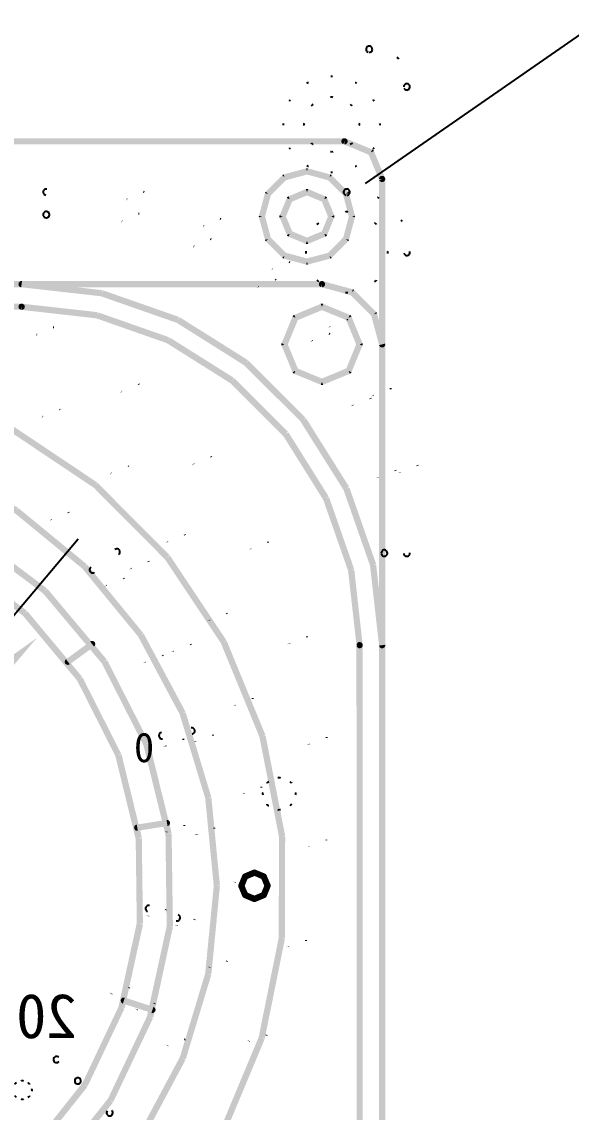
# Model space of a CAD drawing. Header units: millimetres. Extents: x -185079 to -2648, y 85916 to 249201.
# Drawn here: x -52723.9 to -52650.9, y 133916 to 134060.9 of the extents above; entities that cross this region are included whole.
import ezdxf

# ---------------------------------------------------------------- set-up
doc = ezdxf.new("R2010")
doc.units = ezdxf.units.MM
doc.linetypes.add('DASHDOT', pattern=[25.4, 12.7, -6.35, 0, -6.35])
doc.layers.get('0').update_dxf_attribs({"color": 255, "linetype": 'DASHDOT'})
doc.layers.add('1', color=4, linetype='Continuous')
doc.layers.add('2', color=3, linetype='Continuous')
doc.styles.add('PDF SimSun', font='simsun.ttc')

msp = doc.modelspace()

# ---------------------------------------------------------------- hatches: boundary and pattern name
at = {"extrusion": (-0.004685, -0.017452, 0.999837)}
for points in [[(-85633.64, 115821.96), (-85633.53, 115821.56), (-85633.43, 115821.16), (-85781.84, 115781.31), (-85781.95, 115781.71), (-85782.05, 115782.11)], [(-85633.53, 115821.56), (-85633.48, 115821.97), (-85633.6, 115821.97), (-85633.72, 115821.94), (-85633.81, 115821.87), (-85633.88, 115821.78), (-85633.93, 115821.67), (-85633.96, 115821.56), (-85633.93, 115821.44), (-85633.88, 115821.33), (-85633.8, 115821.24), (-85633.7, 115821.17), (-85633.59, 115821.15)], [(-85633.59, 115821.15), (-85633.53, 115821.56), (-85633.48, 115821.97), (-85629.7, 115821.48), (-85629.75, 115821.06), (-85629.8, 115820.65)], [(-85633.53, 115821.56), (-85633.43, 115821.16), (-85633.31, 115821.21), (-85633.23, 115821.29), (-85633.15, 115821.37), (-85633.12, 115821.49), (-85633.12, 115821.62), (-85633.15, 115821.72), (-85633.21, 115821.83), (-85633.3, 115821.91), (-85633.41, 115821.95), (-85633.52, 115821.98), (-85633.64, 115821.96)], [(-85630.08, 115820.81), (-85629.75, 115821.06), (-85629.42, 115821.32), (-85627.08, 115818.28), (-85627.41, 115818.02), (-85627.74, 115817.77)], [(-85629.75, 115821.06), (-85629.7, 115821.48), (-85629.64, 115821.47), (-85629.58, 115821.45), (-85629.53, 115821.41), (-85629.48, 115821.38), (-85629.42, 115821.32)], [(-85641.18, 115811.96), (-85641.54, 115812.17), (-85641.9, 115812.37), (-85640.35, 115815.06), (-85639.99, 115814.85), (-85639.64, 115814.64)], [(-85639.99, 115814.85), (-85640.35, 115815.06), (-85640.32, 115815.11), (-85640.28, 115815.16), (-85640.2, 115815.21)], [(-85639.79, 115814.49), (-85639.99, 115814.85), (-85640.2, 115815.21), (-85637.52, 115816.77), (-85637.31, 115816.41), (-85637.11, 115816.05)], [(-85637.31, 115816.41), (-85637.52, 115816.77), (-85637.47, 115816.79), (-85637.4, 115816.81), (-85637.31, 115816.82)], [(-85637.31, 115816), (-85637.31, 115816.41), (-85637.31, 115816.82), (-85634.21, 115816.82), (-85634.21, 115816.4), (-85634.21, 115815.99)], [(-85634.41, 115816.05), (-85634.21, 115816.4), (-85634, 115816.76), (-85631.32, 115815.21), (-85631.53, 115814.86), (-85631.73, 115814.5)], [(-85634.21, 115816.4), (-85634.21, 115816.82), (-85634.15, 115816.82), (-85634.1, 115816.81), (-85634, 115816.76)], [(-85627.41, 115818.02), (-85627.01, 115818.13), (-85627.06, 115818.24), (-85627.14, 115818.33), (-85627.22, 115818.4), (-85627.34, 115818.44), (-85627.46, 115818.43), (-85627.57, 115818.41), (-85627.68, 115818.35), (-85627.76, 115818.26), (-85627.8, 115818.15), (-85627.82, 115818.04), (-85627.81, 115817.92)], [(-85627.41, 115818.02), (-85627.74, 115817.77), (-85627.65, 115817.68), (-85627.55, 115817.63), (-85627.43, 115817.6), (-85627.32, 115817.62), (-85627.2, 115817.65), (-85627.11, 115817.73), (-85627.04, 115817.83), (-85627, 115817.94), (-85626.99, 115818.05), (-85627.02, 115818.17), (-85627.08, 115818.28)], [(-85627.81, 115817.92), (-85627.41, 115818.02), (-85627.01, 115818.13), (-85569.98, 115605.72), (-85570.37, 115605.61), (-85570.77, 115605.5)], [(-85641.13, 115809.06), (-85641.54, 115809.06), (-85641.95, 115809.06), (-85641.95, 115812.17), (-85641.54, 115812.17), (-85641.13, 115812.17)], [(-85641.54, 115812.17), (-85641.95, 115812.17), (-85641.95, 115812.22), (-85641.94, 115812.28), (-85641.9, 115812.37)], [(-85638.48, 115809.72), (-85638.89, 115809.77), (-85639.3, 115809.83), (-85638.98, 115812.29), (-85638.57, 115812.24), (-85638.15, 115812.18)], [(-85638.57, 115812.24), (-85638.98, 115812.29), (-85638.97, 115812.35), (-85638.94, 115812.41), (-85638.91, 115812.46), (-85638.89, 115812.51), (-85638.82, 115812.57)], [(-85638.31, 115811.91), (-85638.57, 115812.24), (-85638.82, 115812.57), (-85636.85, 115814.09), (-85636.6, 115813.76), (-85636.34, 115813.43)], [(-85636.6, 115813.76), (-85636.85, 115814.09), (-85636.81, 115814.13), (-85636.74, 115814.14), (-85636.69, 115814.16), (-85636.63, 115814.17), (-85636.54, 115814.17)], [(-85636.65, 115813.34), (-85636.6, 115813.76), (-85636.54, 115814.17), (-85634.08, 115813.84), (-85634.14, 115813.43), (-85634.19, 115813.01)], [(-85634.47, 115813.17), (-85634.14, 115813.43), (-85633.81, 115813.68), (-85632.3, 115811.71), (-85632.63, 115811.45), (-85632.96, 115811.2)], [(-85634.14, 115813.43), (-85634.08, 115813.84), (-85634.02, 115813.83), (-85633.96, 115813.8), (-85633.91, 115813.78), (-85633.87, 115813.75), (-85633.81, 115813.68)], [(-85631.88, 115814.65), (-85631.53, 115814.86), (-85631.17, 115815.06), (-85629.63, 115812.37), (-85629.98, 115812.17), (-85630.34, 115811.96)], [(-85631.53, 115814.86), (-85631.32, 115815.21), (-85631.27, 115815.19), (-85631.22, 115815.14), (-85631.17, 115815.06)], [(-85641.54, 115809.06), (-85641.9, 115808.86), (-85641.92, 115808.9), (-85641.94, 115808.97), (-85641.95, 115809.06)], [(-85639.63, 115806.58), (-85639.98, 115806.37), (-85640.34, 115806.17), (-85641.9, 115808.86), (-85641.54, 115809.06), (-85641.18, 115809.27)], [(-85638.89, 115809.77), (-85639.22, 115809.52), (-85639.26, 115809.56), (-85639.28, 115809.63), (-85639.29, 115809.68), (-85639.31, 115809.74), (-85639.3, 115809.83)], [(-85637.04, 115808.06), (-85637.37, 115807.8), (-85637.7, 115807.55), (-85639.22, 115809.52), (-85638.89, 115809.77), (-85638.56, 115810.03)], [(-85633.04, 115811.51), (-85632.63, 115811.45), (-85632.22, 115811.4), (-85632.53, 115808.94), (-85632.94, 115808.99), (-85633.36, 115809.05)], [(-85632.63, 115811.45), (-85632.3, 115811.71), (-85632.26, 115811.66), (-85632.25, 115811.6), (-85632.23, 115811.55), (-85632.21, 115811.48), (-85632.22, 115811.4)], [(-85630.39, 115812.16), (-85629.98, 115812.17), (-85629.57, 115812.17), (-85629.56, 115809.06), (-85629.97, 115809.06), (-85630.38, 115809.06)], [(-85629.98, 115812.17), (-85629.63, 115812.37), (-85629.6, 115812.32), (-85629.58, 115812.26), (-85629.57, 115812.17)], [(-85634.86, 115807.89), (-85634.91, 115807.47), (-85634.97, 115807.06), (-85637.43, 115807.39), (-85637.37, 115807.8), (-85637.32, 115808.22)], [(-85633.2, 115809.32), (-85632.94, 115808.99), (-85632.69, 115808.66), (-85634.66, 115807.14), (-85634.91, 115807.47), (-85635.17, 115807.81)], [(-85639.98, 115806.37), (-85640.19, 115806.02), (-85640.24, 115806.04), (-85640.29, 115806.09), (-85640.34, 115806.17)], [(-85637.09, 115805.17), (-85637.3, 115804.81), (-85637.51, 115804.46), (-85640.19, 115806.02), (-85639.98, 115806.37), (-85639.78, 115806.73)], [(-85637.37, 115807.8), (-85637.43, 115807.39), (-85637.49, 115807.4), (-85637.55, 115807.43), (-85637.6, 115807.46), (-85637.65, 115807.48), (-85637.7, 115807.55)], [(-85634.91, 115807.47), (-85634.66, 115807.14), (-85634.7, 115807.1), (-85634.77, 115807.09), (-85634.82, 115807.07), (-85634.88, 115807.06), (-85634.97, 115807.06)], [(-85632.94, 115808.99), (-85632.53, 115808.94), (-85632.54, 115808.88), (-85632.56, 115808.82), (-85632.58, 115808.77), (-85632.62, 115808.72), (-85632.69, 115808.66)], [(-85630.33, 115809.27), (-85629.97, 115809.06), (-85629.61, 115808.86), (-85631.16, 115806.16), (-85631.51, 115806.37), (-85631.87, 115806.57)], [(-85629.97, 115809.06), (-85629.56, 115809.06), (-85629.56, 115809.01), (-85629.57, 115808.95), (-85629.61, 115808.86)], [(-85634.2, 115805.23), (-85634.2, 115804.82), (-85634.2, 115804.41), (-85637.3, 115804.4), (-85637.3, 115804.81), (-85637.3, 115805.23)], [(-85631.72, 115806.72), (-85631.51, 115806.37), (-85631.31, 115806.01), (-85633.99, 115804.46), (-85634.2, 115804.82), (-85634.41, 115805.18)], [(-85637.3, 115804.81), (-85637.3, 115804.4), (-85637.35, 115804.4), (-85637.41, 115804.41), (-85637.51, 115804.46)], [(-85634.2, 115804.82), (-85633.99, 115804.46), (-85634.04, 115804.44), (-85634.11, 115804.42), (-85634.2, 115804.41)], [(-85631.51, 115806.37), (-85631.16, 115806.16), (-85631.18, 115806.11), (-85631.22, 115806.06), (-85631.31, 115806.01)], [(-85631.61, 115802.84), (-85631.5, 115802.44), (-85631.39, 115802.04), (-85774.02, 115763.75), (-85774.13, 115764.14), (-85774.23, 115764.54)], [(-85670.05, 115792.09), (-85670.1, 115792.5), (-85670.22, 115792.47), (-85670.32, 115792.4), (-85670.4, 115792.31), (-85670.45, 115792.2), (-85670.46, 115792.09), (-85670.44, 115791.97), (-85670.4, 115791.86), (-85670.32, 115791.77), (-85670.22, 115791.71), (-85670.1, 115791.68), (-85669.99, 115791.68)], [(-85669.99, 115791.68), (-85670.05, 115792.09), (-85670.1, 115792.5), (-85659.5, 115794.1), (-85659.44, 115793.69), (-85659.39, 115793.28)], [(-85631.5, 115802.44), (-85631.5, 115802.85), (-85631.62, 115802.83), (-85631.73, 115802.79), (-85631.82, 115802.71), (-85631.88, 115802.61), (-85631.91, 115802.49), (-85631.91, 115802.38), (-85631.88, 115802.27), (-85631.81, 115802.16), (-85631.72, 115802.09), (-85631.61, 115802.04), (-85631.5, 115802.03)], [(-85631.5, 115802.03), (-85631.5, 115802.44), (-85631.5, 115802.85), (-85627.37, 115802.85), (-85627.37, 115802.44), (-85627.37, 115802.02)], [(-85631.5, 115802.44), (-85631.39, 115802.04), (-85631.28, 115802.09), (-85631.19, 115802.17), (-85631.12, 115802.25), (-85631.09, 115802.37), (-85631.09, 115802.5), (-85631.12, 115802.6), (-85631.18, 115802.71), (-85631.27, 115802.79), (-85631.37, 115802.83), (-85631.49, 115802.86), (-85631.61, 115802.84)], [(-85659.47, 115793.27), (-85659.44, 115793.69), (-85659.42, 115794.11), (-85648.72, 115793.31), (-85648.74, 115792.89), (-85648.77, 115792.47)], [(-85627.58, 115802.08), (-85627.37, 115802.44), (-85627.16, 115802.79), (-85623.58, 115800.73), (-85623.78, 115800.38), (-85623.99, 115800.02)], [(-85627.37, 115802.44), (-85627.37, 115802.85), (-85627.32, 115802.85), (-85627.26, 115802.84), (-85627.16, 115802.79)], [(-85669.38, 115789.59), (-85669.27, 115789.19), (-85669.16, 115788.8), (-85734.7, 115771.2), (-85734.8, 115771.6), (-85734.91, 115771.99)], [(-85669.27, 115789.19), (-85669.33, 115789.6), (-85669.44, 115789.57), (-85669.55, 115789.5), (-85669.62, 115789.42), (-85669.67, 115789.3), (-85669.68, 115789.19), (-85669.66, 115789.07), (-85669.62, 115788.96), (-85669.54, 115788.87), (-85669.44, 115788.82), (-85669.32, 115788.78), (-85669.21, 115788.78)], [(-85669.21, 115788.78), (-85669.27, 115789.19), (-85669.33, 115789.6), (-85659.38, 115791.11), (-85659.32, 115790.7), (-85659.27, 115790.28)], [(-85669.27, 115789.19), (-85669.16, 115788.8), (-85669.05, 115788.84), (-85668.96, 115788.92), (-85668.89, 115789.01), (-85668.85, 115789.13), (-85668.86, 115789.25), (-85668.89, 115789.35), (-85668.94, 115789.46), (-85669.03, 115789.54), (-85669.14, 115789.58), (-85669.26, 115789.61), (-85669.38, 115789.59)], [(-85633.5, 115796.89), (-85633.75, 115797.22), (-85634, 115797.55), (-85630.98, 115799.87), (-85630.72, 115799.54), (-85630.47, 115799.21)], [(-85630.72, 115799.54), (-85630.98, 115799.87), (-85630.93, 115799.91), (-85630.87, 115799.93), (-85630.82, 115799.94), (-85630.75, 115799.96), (-85630.67, 115799.96)], [(-85630.78, 115799.13), (-85630.72, 115799.54), (-85630.67, 115799.96), (-85626.87, 115799.46), (-85626.93, 115799.05), (-85626.98, 115798.64)], [(-85659.35, 115790.28), (-85659.32, 115790.7), (-85659.3, 115791.11), (-85649.27, 115790.36), (-85649.29, 115789.94), (-85649.32, 115789.52)], [(-85648.87, 115792.49), (-85648.74, 115792.89), (-85648.62, 115793.29), (-85638.36, 115790.13), (-85638.49, 115789.72), (-85638.61, 115789.32)], [(-85633.83, 115793.36), (-85634.24, 115793.42), (-85634.65, 115793.47), (-85634.16, 115797.27), (-85633.75, 115797.22), (-85633.34, 115797.16)], [(-85633.75, 115797.22), (-85634.16, 115797.27), (-85634.15, 115797.33), (-85634.14, 115797.39), (-85634.11, 115797.44), (-85634.07, 115797.49), (-85634, 115797.55)], [(-85627.26, 115798.8), (-85626.93, 115799.05), (-85626.6, 115799.3), (-85624.27, 115796.26), (-85624.6, 115796.01), (-85624.93, 115795.75)], [(-85626.93, 115799.05), (-85626.87, 115799.46), (-85626.81, 115799.45), (-85626.76, 115799.44), (-85626.71, 115799.41), (-85626.66, 115799.37), (-85626.6, 115799.3)], [(-85624.14, 115800.17), (-85623.78, 115800.38), (-85623.43, 115800.58), (-85621.35, 115796.99), (-85621.71, 115796.78), (-85622.06, 115796.58)], [(-85623.78, 115800.38), (-85623.58, 115800.73), (-85623.53, 115800.71), (-85623.48, 115800.66), (-85623.43, 115800.58)], [(-85649.42, 115789.53), (-85649.29, 115789.94), (-85649.17, 115790.34), (-85639.56, 115787.37), (-85639.69, 115786.97), (-85639.81, 115786.56)], [(-85634.24, 115793.42), (-85634.57, 115793.16), (-85634.61, 115793.21), (-85634.63, 115793.27), (-85634.64, 115793.32), (-85634.66, 115793.39), (-85634.65, 115793.47)], [(-85631.59, 115790.64), (-85631.92, 115790.39), (-85632.25, 115790.13), (-85634.57, 115793.16), (-85634.24, 115793.42), (-85633.91, 115793.67)], [(-85625.01, 115796.06), (-85624.6, 115796.01), (-85624.19, 115795.95), (-85624.68, 115792.16), (-85625.09, 115792.22), (-85625.5, 115792.27)], [(-85624.6, 115796.01), (-85624.27, 115796.26), (-85624.23, 115796.22), (-85624.21, 115796.15), (-85624.2, 115796.1), (-85624.18, 115796.04), (-85624.19, 115795.95)], [(-85621.71, 115796.78), (-85622.06, 115796.58), (-85622, 115796.49), (-85621.9, 115796.42), (-85621.79, 115796.38), (-85621.66, 115796.37), (-85621.55, 115796.4), (-85621.45, 115796.45), (-85621.37, 115796.54), (-85621.31, 115796.64), (-85621.29, 115796.76), (-85621.31, 115796.88), (-85621.35, 115796.99)], [(-85638.7, 115789.36), (-85638.49, 115789.72), (-85638.28, 115790.08), (-85628.99, 115784.71), (-85629.2, 115784.35), (-85629.4, 115784)], [(-85631.92, 115790.39), (-85631.97, 115789.97), (-85632.03, 115789.99), (-85632.09, 115790), (-85632.14, 115790.04), (-85632.19, 115790.07), (-85632.25, 115790.13)], [(-85628.08, 115790.3), (-85628.13, 115789.89), (-85628.19, 115789.48), (-85631.97, 115789.97), (-85631.92, 115790.39), (-85631.86, 115790.8)], [(-85625.35, 115792.55), (-85625.09, 115792.22), (-85624.84, 115791.89), (-85627.88, 115789.56), (-85628.13, 115789.89), (-85628.39, 115790.22)], [(-85625.09, 115792.22), (-85624.68, 115792.16), (-85624.69, 115792.11), (-85624.7, 115792.05), (-85624.74, 115792), (-85624.77, 115791.95), (-85624.84, 115791.89)], [(-85639.89, 115786.61), (-85639.69, 115786.97), (-85639.48, 115787.32), (-85630.76, 115782.3), (-85630.97, 115781.94), (-85631.17, 115781.58)], [(-85628.13, 115789.89), (-85627.88, 115789.56), (-85627.92, 115789.52), (-85627.99, 115789.5), (-85628.04, 115789.49), (-85628.1, 115789.47), (-85628.19, 115789.48)], [(-85679.91, 115774.57), (-85679.85, 115774.99), (-85679.8, 115775.4), (-85666.39, 115773.61), (-85666.44, 115773.2), (-85666.5, 115772.79)], [(-85666.58, 115772.8), (-85666.44, 115773.2), (-85666.3, 115773.59), (-85653.49, 115769.23), (-85653.63, 115768.83), (-85653.77, 115768.44)], [(-85629.49, 115784.04), (-85629.2, 115784.35), (-85628.91, 115784.67), (-85621.03, 115777.35), (-85621.32, 115777.04), (-85621.61, 115776.73)], [(-85631.25, 115781.63), (-85630.97, 115781.94), (-85630.68, 115782.25), (-85623.31, 115775.4), (-85623.59, 115775.09), (-85623.88, 115774.77)], [(-85674.41, 115765.1), (-85674.32, 115765.51), (-85674.22, 115765.92), (-85662.79, 115763.26), (-85662.88, 115762.85), (-85662.98, 115762.44)], [(-85653.84, 115768.48), (-85653.63, 115768.83), (-85653.43, 115769.19), (-85641.72, 115762.4), (-85641.93, 115762.04), (-85642.13, 115761.68)], [(-85621.67, 115776.81), (-85621.32, 115777.04), (-85620.97, 115777.27), (-85614.92, 115768.4), (-85615.27, 115768.17), (-85615.62, 115767.94)], [(-85623.94, 115774.85), (-85623.59, 115775.09), (-85623.24, 115775.32), (-85617.57, 115767), (-85617.92, 115766.77), (-85618.27, 115766.54)], [(-85663.06, 115762.47), (-85662.88, 115762.85), (-85662.71, 115763.22), (-85652.02, 115758.37), (-85652.19, 115757.99), (-85652.36, 115757.62)], [(-85668.01, 115757.7), (-85667.85, 115758.09), (-85667.69, 115758.48), (-85656.29, 115753.9), (-85656.45, 115753.51), (-85656.61, 115753.12)], [(-85668.96, 115753.83), (-85668.8, 115754.22), (-85668.64, 115754.61), (-85658.11, 115750.34), (-85658.27, 115749.96), (-85658.42, 115749.57)], [(-85642.2, 115761.73), (-85641.93, 115762.04), (-85641.65, 115762.35), (-85631.48, 115753.41), (-85631.76, 115753.1), (-85632.03, 115752.8)], [(-85652.43, 115757.65), (-85652.19, 115757.99), (-85651.95, 115758.33), (-85642.4, 115751.48), (-85642.64, 115751.14), (-85642.88, 115750.81)], [(-85618.3, 115766.61), (-85617.92, 115766.77), (-85617.53, 115766.93), (-85613.85, 115757.54), (-85614.23, 115757.38), (-85614.61, 115757.23)], [(-85615.65, 115768.01), (-85615.27, 115768.17), (-85614.89, 115768.32), (-85610.95, 115758.32), (-85611.34, 115758.16), (-85611.72, 115758)], [(-85656.69, 115753.17), (-85656.45, 115753.51), (-85656.21, 115753.85), (-85646.15, 115746.81), (-85646.39, 115746.47), (-85646.63, 115746.13)], [(-85658.51, 115749.62), (-85658.27, 115749.96), (-85658.03, 115750.3), (-85648.74, 115743.76), (-85648.98, 115743.42), (-85649.22, 115743.08)], [(-85642.95, 115750.86), (-85642.64, 115751.14), (-85642.33, 115751.43), (-85634.29, 115742.85), (-85634.6, 115742.56), (-85634.9, 115742.27)], [(-85648.92, 115748.56), (-85648.59, 115748.31), (-85648.26, 115748.05), (-85650.76, 115744.95), (-85651.09, 115745.21), (-85651.42, 115745.46)], [(-85648.59, 115748.31), (-85648.26, 115748.05), (-85648.2, 115748.15), (-85648.18, 115748.27), (-85648.18, 115748.38), (-85648.21, 115748.49), (-85648.28, 115748.6), (-85648.37, 115748.67), (-85648.49, 115748.71), (-85648.61, 115748.73), (-85648.72, 115748.7), (-85648.83, 115748.66), (-85648.92, 115748.56)], [(-85632.09, 115752.85), (-85631.76, 115753.1), (-85631.43, 115753.36), (-85623.21, 115742.59), (-85623.54, 115742.34), (-85623.87, 115742.08)], [(-85614.23, 115757.38), (-85613.83, 115757.49), (-85613.88, 115757.6), (-85613.95, 115757.69), (-85614.04, 115757.76), (-85614.16, 115757.8), (-85614.28, 115757.8), (-85614.39, 115757.77), (-85614.5, 115757.71), (-85614.58, 115757.62), (-85614.62, 115757.51), (-85614.64, 115757.4), (-85614.63, 115757.28)], [(-85614.23, 115757.38), (-85614.61, 115757.23), (-85614.56, 115757.13), (-85614.47, 115757.05), (-85614.37, 115756.99), (-85614.25, 115756.97), (-85614.13, 115756.98), (-85614.02, 115757.03), (-85613.93, 115757.09), (-85613.86, 115757.19), (-85613.82, 115757.3), (-85613.81, 115757.43), (-85613.85, 115757.54)], [(-85614.63, 115757.28), (-85614.23, 115757.38), (-85613.83, 115757.49), (-85583.24, 115643.56), (-85583.64, 115643.45), (-85584.03, 115643.35)], [(-85611.34, 115758.16), (-85611.72, 115758), (-85611.67, 115757.91), (-85611.57, 115757.82), (-85611.48, 115757.77), (-85611.36, 115757.74), (-85611.24, 115757.76), (-85611.13, 115757.8), (-85611.04, 115757.87), (-85610.97, 115757.97), (-85610.93, 115758.08), (-85610.92, 115758.2), (-85610.95, 115758.32)], [(-85651.09, 115745.21), (-85651.42, 115745.46), (-85651.48, 115745.36), (-85651.5, 115745.25), (-85651.5, 115745.14), (-85651.47, 115745.02), (-85651.4, 115744.92), (-85651.31, 115744.84), (-85651.19, 115744.81), (-85651.07, 115744.78), (-85650.96, 115744.82), (-85650.85, 115744.86), (-85650.76, 115744.95)], [(-85646.7, 115746.19), (-85646.39, 115746.47), (-85646.08, 115746.74), (-85637.86, 115737.6), (-85638.17, 115737.32), (-85638.48, 115737.05)], [(-85649.29, 115743.15), (-85648.98, 115743.42), (-85648.67, 115743.7), (-85641.08, 115735.22), (-85641.39, 115734.95), (-85641.7, 115734.67)], [(-85634.95, 115742.34), (-85634.6, 115742.56), (-85634.24, 115742.78), (-85628.04, 115732.8), (-85628.39, 115732.58), (-85628.74, 115732.36)], [(-85638.54, 115737.11), (-85638.17, 115737.32), (-85637.8, 115737.53), (-85631.86, 115726.76), (-85632.23, 115726.55), (-85632.6, 115726.34)], [(-85623.92, 115742.15), (-85623.54, 115742.34), (-85623.17, 115742.52), (-85617.21, 115730.35), (-85617.58, 115730.17), (-85617.96, 115729.98)], [(-85641.76, 115734.75), (-85641.39, 115734.95), (-85641.02, 115735.16), (-85635.55, 115725.19), (-85635.92, 115724.98), (-85636.29, 115724.79)], [(-85628.78, 115732.44), (-85628.39, 115732.58), (-85628, 115732.73), (-85623.87, 115721.72), (-85624.25, 115721.57), (-85624.64, 115721.43)], [(-85632.99, 115728.3), (-85632.82, 115727.92), (-85632.65, 115727.54), (-85636.3, 115725.91), (-85636.47, 115726.29), (-85636.64, 115726.67)], [(-85632.82, 115727.92), (-85632.65, 115727.54), (-85632.56, 115727.6), (-85632.47, 115727.68), (-85632.42, 115727.79), (-85632.41, 115727.92), (-85632.42, 115728.02), (-85632.47, 115728.14), (-85632.54, 115728.22), (-85632.65, 115728.29), (-85632.75, 115728.33), (-85632.88, 115728.33), (-85632.99, 115728.3)], [(-85636.47, 115726.29), (-85636.64, 115726.67), (-85636.74, 115726.6), (-85636.82, 115726.53), (-85636.88, 115726.42), (-85636.88, 115726.29), (-85636.87, 115726.18), (-85636.83, 115726.07), (-85636.75, 115725.98), (-85636.65, 115725.91), (-85636.54, 115725.87), (-85636.42, 115725.88), (-85636.3, 115725.91)], [(-85636.31, 115724.88), (-85635.92, 115724.98), (-85635.52, 115725.09), (-85632.43, 115714.14), (-85632.83, 115714.04), (-85633.22, 115713.93)], [(-85632.63, 115726.44), (-85632.23, 115726.55), (-85631.84, 115726.66), (-85628.49, 115714.83), (-85628.89, 115714.72), (-85629.29, 115714.61)], [(-85617.98, 115730.06), (-85617.58, 115730.17), (-85617.19, 115730.27), (-85613.71, 115717.17), (-85614.11, 115717.07), (-85614.51, 115716.96)], [(-85620.7, 115722.36), (-85621.12, 115722.41), (-85621.53, 115722.47), (-85621.35, 115723.8), (-85620.94, 115723.74), (-85620.53, 115723.69)], [(-85620.94, 115723.74), (-85621.35, 115723.8), (-85621.34, 115723.85), (-85621.31, 115723.92), (-85621.29, 115723.96), (-85621.26, 115724.01), (-85621.19, 115724.07)], [(-85620.68, 115723.41), (-85620.94, 115723.74), (-85621.19, 115724.07), (-85620.14, 115724.89), (-85619.88, 115724.56), (-85619.63, 115724.23)], [(-85619.88, 115724.56), (-85620.14, 115724.89), (-85620.09, 115724.92), (-85620.04, 115724.94), (-85619.98, 115724.96), (-85619.92, 115724.98), (-85619.83, 115724.97)], [(-85619.94, 115724.15), (-85619.88, 115724.56), (-85619.83, 115724.97), (-85618.5, 115724.79), (-85618.56, 115724.38), (-85618.61, 115723.97)], [(-85618.89, 115724.13), (-85618.56, 115724.38), (-85618.23, 115724.63), (-85617.41, 115723.58), (-85617.74, 115723.32), (-85618.07, 115723.07)], [(-85618.56, 115724.38), (-85618.5, 115724.79), (-85618.44, 115724.78), (-85618.38, 115724.76), (-85618.33, 115724.73), (-85618.29, 115724.7), (-85618.23, 115724.63)], [(-85624.66, 115721.5), (-85624.25, 115721.57), (-85623.85, 115721.64), (-85621.91, 115710.04), (-85622.32, 115709.97), (-85622.73, 115709.9)], [(-85621.12, 115722.41), (-85621.45, 115722.16), (-85621.47, 115722.21), (-85621.5, 115722.26), (-85621.52, 115722.32), (-85621.53, 115722.37), (-85621.53, 115722.47)], [(-85619.97, 115721.61), (-85620.3, 115721.36), (-85620.63, 115721.1), (-85621.45, 115722.16), (-85621.12, 115722.41), (-85620.79, 115722.67)], [(-85618.15, 115723.38), (-85617.74, 115723.32), (-85617.33, 115723.27), (-85617.5, 115721.94), (-85617.92, 115722), (-85618.33, 115722.05)], [(-85617.74, 115723.32), (-85617.41, 115723.58), (-85617.38, 115723.53), (-85617.35, 115723.48), (-85617.34, 115723.42), (-85617.32, 115723.36), (-85617.33, 115723.27)], [(-85620.3, 115721.36), (-85620.35, 115720.94), (-85620.41, 115720.96), (-85620.47, 115720.98), (-85620.52, 115721.01), (-85620.57, 115721.04), (-85620.63, 115721.1)], [(-85618.92, 115721.59), (-85618.97, 115721.18), (-85619.03, 115720.76), (-85620.35, 115720.94), (-85620.3, 115721.36), (-85620.24, 115721.77)], [(-85618.17, 115722.33), (-85617.92, 115722), (-85617.66, 115721.67), (-85618.72, 115720.85), (-85618.97, 115721.18), (-85619.23, 115721.51)], [(-85617.92, 115722), (-85617.5, 115721.94), (-85617.52, 115721.88), (-85617.54, 115721.82), (-85617.57, 115721.77), (-85617.6, 115721.72), (-85617.66, 115721.67)], [(-85618.97, 115721.18), (-85618.72, 115720.85), (-85618.77, 115720.82), (-85618.81, 115720.79), (-85618.88, 115720.78), (-85618.93, 115720.76), (-85619.03, 115720.76)], [(-85633.25, 115714.02), (-85632.83, 115714.04), (-85632.4, 115714.05), (-85631.87, 115702.69), (-85632.29, 115702.68), (-85632.71, 115702.66)], [(-85629.31, 115714.7), (-85628.89, 115714.72), (-85628.47, 115714.74), (-85627.87, 115702.45), (-85628.3, 115702.43), (-85628.72, 115702.41)], [(-85614.53, 115717.04), (-85614.11, 115717.07), (-85613.69, 115717.1), (-85612.84, 115703.58), (-85613.25, 115703.56), (-85613.67, 115703.53)], [(-85622.73, 115709.98), (-85622.32, 115709.97), (-85621.9, 115709.96), (-85622.27, 115698.21), (-85622.69, 115698.22), (-85623.1, 115698.23)], [(-85632.69, 115702.75), (-85632.29, 115702.68), (-85631.88, 115702.61), (-85633.92, 115691.42), (-85634.32, 115691.49), (-85634.72, 115691.56)], [(-85632.23, 115703.63), (-85632.2, 115704.05), (-85632.32, 115704.03), (-85632.43, 115703.99), (-85632.52, 115703.92), (-85632.59, 115703.82), (-85632.63, 115703.71), (-85632.64, 115703.59), (-85632.61, 115703.47), (-85632.56, 115703.37), (-85632.46, 115703.29), (-85632.37, 115703.23), (-85632.25, 115703.21)], [(-85628.22, 115703.84), (-85628.24, 115703.42), (-85628.27, 115703), (-85632.25, 115703.21), (-85632.23, 115703.63), (-85632.2, 115704.05)], [(-85628.7, 115702.5), (-85628.3, 115702.43), (-85627.89, 115702.36), (-85630.09, 115690.27), (-85630.5, 115690.34), (-85630.9, 115690.41)], [(-85628.24, 115703.42), (-85628.27, 115703), (-85628.15, 115703.02), (-85628.04, 115703.06), (-85627.95, 115703.13), (-85627.88, 115703.23), (-85627.84, 115703.34), (-85627.83, 115703.46), (-85627.86, 115703.58), (-85627.92, 115703.67), (-85628.01, 115703.76), (-85628.1, 115703.81), (-85628.22, 115703.84)], [(-85613.67, 115703.61), (-85613.25, 115703.56), (-85612.84, 115703.5), (-85614.64, 115690.07), (-85615.05, 115690.13), (-85615.47, 115690.18)], [(-85623.1, 115698.31), (-85622.69, 115698.22), (-85622.28, 115698.12), (-85624.94, 115686.67), (-85625.35, 115686.77), (-85625.76, 115686.87)], [(-85634.71, 115691.66), (-85634.32, 115691.49), (-85633.93, 115691.32), (-85638.45, 115680.89), (-85638.84, 115681.06), (-85639.22, 115681.23)], [(-85630.89, 115690.51), (-85630.5, 115690.34), (-85630.11, 115690.17), (-85634.99, 115678.89), (-85635.38, 115679.06), (-85635.76, 115679.23)], [(-85625.73, 115686.94), (-85625.35, 115686.77), (-85624.98, 115686.6), (-85629.81, 115675.88), (-85630.19, 115676.06), (-85630.57, 115676.23)], [(-85615.45, 115690.27), (-85615.05, 115690.13), (-85614.66, 115689.98), (-85619.05, 115677.18), (-85619.44, 115677.32), (-85619.83, 115677.46)], [(-85638.84, 115681.06), (-85638.63, 115681.42), (-85638.74, 115681.47), (-85638.85, 115681.48), (-85638.97, 115681.45), (-85639.08, 115681.41), (-85639.16, 115681.32), (-85639.22, 115681.22), (-85639.26, 115681.1), (-85639.24, 115680.98), (-85639.21, 115680.86), (-85639.14, 115680.77), (-85639.04, 115680.7)], [(-85638.84, 115681.06), (-85639.22, 115681.23), (-85639.25, 115681.12), (-85639.24, 115680.99), (-85639.21, 115680.88), (-85639.15, 115680.78), (-85639.05, 115680.7), (-85638.95, 115680.66), (-85638.83, 115680.64), (-85638.72, 115680.67), (-85638.6, 115680.71), (-85638.52, 115680.79), (-85638.45, 115680.89)], [(-85639.04, 115680.7), (-85638.84, 115681.06), (-85638.63, 115681.42), (-85635.17, 115679.42), (-85635.38, 115679.06), (-85635.58, 115678.7)], [(-85635.38, 115679.06), (-85635.17, 115679.42), (-85635.28, 115679.47), (-85635.39, 115679.48), (-85635.51, 115679.45), (-85635.62, 115679.41), (-85635.7, 115679.32), (-85635.76, 115679.22), (-85635.78, 115679.1), (-85635.78, 115678.98), (-85635.75, 115678.87), (-85635.68, 115678.77), (-85635.58, 115678.7)], [(-85643.01, 115675.75), (-85643.34, 115675.5), (-85643.37, 115675.54), (-85643.39, 115675.59), (-85643.41, 115675.66), (-85643.42, 115675.71), (-85643.42, 115675.8)], [(-85642.6, 115675.69), (-85643.01, 115675.75), (-85643.42, 115675.8), (-85643.33, 115676.45), (-85642.92, 115676.39), (-85642.51, 115676.34)], [(-85642.28, 115675.49), (-85642.61, 115675.24), (-85642.94, 115674.98), (-85643.34, 115675.5), (-85643.01, 115675.75), (-85642.68, 115676)], [(-85642.92, 115676.39), (-85643.33, 115676.45), (-85643.32, 115676.5), (-85643.3, 115676.56), (-85643.27, 115676.61), (-85643.24, 115676.66), (-85643.17, 115676.72)], [(-85642.67, 115676.06), (-85642.92, 115676.39), (-85643.17, 115676.72), (-85642.66, 115677.12), (-85642.41, 115676.79), (-85642.16, 115676.46)], [(-85642.41, 115676.79), (-85642.66, 115677.12), (-85642.62, 115677.15), (-85642.57, 115677.17), (-85642.5, 115677.19), (-85642.45, 115677.2), (-85642.36, 115677.2)], [(-85642.46, 115676.38), (-85642.41, 115676.79), (-85642.36, 115677.2), (-85641.71, 115677.11), (-85641.77, 115676.7), (-85641.82, 115676.29)], [(-85642.1, 115676.45), (-85641.77, 115676.7), (-85641.44, 115676.95), (-85641.04, 115676.44), (-85641.37, 115676.19), (-85641.7, 115675.94)], [(-85641.78, 115676.24), (-85641.37, 115676.19), (-85640.96, 115676.13), (-85641.05, 115675.49), (-85641.46, 115675.55), (-85641.87, 115675.6)], [(-85641.77, 115676.7), (-85641.71, 115677.11), (-85641.66, 115677.1), (-85641.59, 115677.08), (-85641.55, 115677.05), (-85641.5, 115677.02), (-85641.44, 115676.95)], [(-85641.37, 115676.19), (-85641.04, 115676.44), (-85641.01, 115676.39), (-85640.99, 115676.35), (-85640.97, 115676.28), (-85640.96, 115676.23), (-85640.96, 115676.13)], [(-85635.38, 115679.06), (-85635.76, 115679.23), (-85635.79, 115679.12), (-85635.78, 115678.99), (-85635.75, 115678.88), (-85635.69, 115678.79), (-85635.59, 115678.7), (-85635.49, 115678.66), (-85635.37, 115678.64), (-85635.26, 115678.67), (-85635.14, 115678.71), (-85635.06, 115678.79), (-85634.99, 115678.89)], [(-85635.38, 115679.06), (-85635.58, 115678.7), (-85635.47, 115678.65), (-85635.36, 115678.64), (-85635.24, 115678.67), (-85635.13, 115678.72), (-85635.05, 115678.81), (-85634.99, 115678.91), (-85634.95, 115679.03), (-85634.97, 115679.14), (-85635, 115679.26), (-85635.07, 115679.35), (-85635.17, 115679.42)], [(-85635.58, 115678.7), (-85635.38, 115679.06), (-85635.17, 115679.42), (-85629.98, 115676.41), (-85630.19, 115676.06), (-85630.4, 115675.7)], [(-85642.61, 115675.24), (-85642.66, 115674.82), (-85642.72, 115674.84), (-85642.78, 115674.86), (-85642.83, 115674.89), (-85642.88, 115674.92), (-85642.94, 115674.98)], [(-85641.92, 115675.56), (-85641.97, 115675.15), (-85642.02, 115674.74), (-85642.66, 115674.82), (-85642.61, 115675.24), (-85642.56, 115675.65)], [(-85641.71, 115675.88), (-85641.46, 115675.55), (-85641.2, 115675.22), (-85641.72, 115674.82), (-85641.97, 115675.15), (-85642.22, 115675.48)], [(-85641.97, 115675.15), (-85641.72, 115674.82), (-85641.76, 115674.79), (-85641.81, 115674.76), (-85641.88, 115674.75), (-85641.93, 115674.73), (-85642.02, 115674.74)], [(-85641.46, 115675.55), (-85641.05, 115675.49), (-85641.06, 115675.43), (-85641.08, 115675.37), (-85641.11, 115675.32), (-85641.14, 115675.28), (-85641.2, 115675.22)], [(-85630.19, 115676.06), (-85630.4, 115675.7), (-85630.29, 115675.65), (-85630.17, 115675.64), (-85630.06, 115675.67), (-85629.95, 115675.71), (-85629.86, 115675.8), (-85629.8, 115675.9), (-85629.78, 115676.02), (-85629.79, 115676.14), (-85629.82, 115676.25), (-85629.88, 115676.35), (-85629.98, 115676.41)], [(-85630.19, 115676.06), (-85630.57, 115676.23), (-85630.6, 115676.11), (-85630.6, 115676), (-85630.57, 115675.89), (-85630.5, 115675.78), (-85630.41, 115675.71), (-85630.3, 115675.66), (-85630.19, 115675.65), (-85630.07, 115675.66), (-85629.96, 115675.71), (-85629.87, 115675.79), (-85629.81, 115675.88)]]:
    msp.add_hatch(color=7, dxfattribs=at).paths.add_polyline_path(points, flags=16)
at = {"lineweight": -3, "ltscale": 2, "extrusion": (-0.004685, -0.017452, 0.999837)}
h = msp.add_hatch(color=256, dxfattribs=at)
edge = h.paths.add_edge_path(flags=0)
edge.add_line((-85683.81, 115713.18), (-85680.39, 115711.85))
edge.add_arc((-85682.11, 115705.98), 6.12, 334.7464, 73.7415, ccw=False)
edge.add_line((-85676.57, 115703.36), (-85655.89, 115747.21))
edge.add_line((-85655.89, 115747.21), (-85683.81, 115713.18))

# ---------------------------------------------------------------- linework, layer by layer
at = {"extrusion": (-0.004685, -0.017452, 0.999837)}
for p, q in [((-52707.73, 134038.33, 1391.36), (-52707.65, 134038.32, 1391.36)), ((-52708.39, 134035.41, 1391.31), (-52708.31, 134035.4, 1391.31)), ((-52697.52, 134034.77, 1391.35), (-52697.43, 134034.73, 1391.35)), ((-52698.82, 134032.07, 1391.3), (-52698.73, 134032.03, 1391.3)), ((-52688.35, 134029.01, 1391.29), (-52688.28, 134028.95, 1391.29)), ((-52690.22, 134026.67, 1391.24), (-52690.15, 134026.6, 1391.24)), ((-52719.7, 134020.33, 1390.99), (-52719.62, 134020.3, 1390.99)), ((-52680.7, 134021.36, 1391.2), (-52680.63, 134021.29, 1391.19)), ((-52683.03, 134019.49, 1391.15), (-52682.97, 134019.42, 1391.15)), ((-52708.38, 134012.76, 1390.92), (-52708.32, 134012.7, 1390.91)), ((-52674.92, 134012.19, 1391.06), (-52674.88, 134012.09, 1391.06)), ((-52677.62, 134010.89, 1391.03), (-52677.58, 134010.79, 1391.03)), ((-52718.9, 134009.4, 1390.81), (-52718.83, 134009.35, 1390.81)), ((-52698.78, 134003.11, 1390.79), (-52698.72, 134003.04, 1390.79)), ((-52709.77, 134001.89, 1390.72), (-52709.71, 134001.84, 1390.72)), ((-52674.26, 134001.29, 1390.88), (-52674.24, 134001.21, 1390.87)), ((-52671.34, 134001.96, 1390.9), (-52671.33, 134001.88, 1390.9)), ((-52717.73, 133995.72, 1390.57), (-52717.67, 133995.65, 1390.57)), ((-52702.26, 133992.75, 1390.59), (-52702.21, 133992.68, 1390.59)), ((-52691.22, 133991.78, 1390.63), (-52691.18, 133991.71, 1390.63)), ((-52707.1, 133989.2, 1390.51), (-52707.05, 133989.12, 1390.51)), ((-52710.39, 133986.93, 1390.46), (-52710.34, 133986.85, 1390.45)), ((-52696.67, 133982.3, 1390.44), (-52696.64, 133982.22, 1390.44)), ((-52701.48, 133978.16, 1390.34), (-52701.44, 133978.08, 1390.34)), ((-52686.04, 133979.18, 1390.43), (-52686.01, 133979.1, 1390.43)), ((-52705.2, 133976.7, 1390.3), (-52705.16, 133976.62, 1390.3)), ((-52693.23, 133970.98, 1390.26), (-52693.22, 133970.9, 1390.26)), ((-52702.46, 133965.58, 1390.12), (-52702.46, 133965.48, 1390.12)), ((-52698.5, 133966.14, 1390.15), (-52698.5, 133966.03, 1390.15)), ((-52683.41, 133965.81, 1390.21), (-52683.41, 133965.73, 1390.21)), ((-52692.08, 133959.2, 1390.06), (-52692.08, 133959.12, 1390.06)), ((-52702.31, 133954.1, 1389.92), (-52702.31, 133954.01, 1389.92)), ((-52698.34, 133953.74, 1389.93), (-52698.34, 133953.65, 1389.93)), ((-52683.45, 133952.18, 1389.97), (-52683.45, 133952.1, 1389.97)), ((-52693.22, 133947.41, 1389.85), (-52693.23, 133947.33, 1389.84)), ((-52704.74, 133942.9, 1389.71), (-52704.78, 133942.82, 1389.71)), ((-52700.95, 133941.63, 1389.71), (-52700.99, 133941.55, 1389.71)), ((-52686.13, 133938.83, 1389.73), (-52686.15, 133938.75, 1389.73)), ((-52696.64, 133936.08, 1389.63), (-52696.67, 133936, 1389.63)), ((-52709.64, 133932.55, 1389.51), (-52709.68, 133932.46, 1389.51)), ((-52706.25, 133930.44, 1389.49), (-52706.29, 133930.35, 1389.49)), ((-52691.38, 133926.25, 1389.48), (-52691.41, 133926.17, 1389.48)), ((-52702.2, 133925.64, 1389.42), (-52702.26, 133925.57, 1389.42))]:
    msp.add_line(p, q, dxfattribs=at)
at = {"lineweight": -3, "ltscale": 2, "extrusion": (-0.004685, -0.017452, 0.999837)}
for p, q in [((-52757.21, 133962.9, 1389.82), (-52716.4, 133992.12, 1390.52)), ((-52716.4, 133992.12, 1390.52), (-52747.74, 133955.14, 1389.73))]:
    msp.add_line(p, q, dxfattribs=at)
at = {"extrusion": (-0.004685, -0.017452, 0.999837), "elevation": -701.2}
for points in [[(-85633.48, 115821.97), (-85633.6, 115821.97), (-85633.72, 115821.94), (-85633.81, 115821.87), (-85633.88, 115821.78), (-85633.93, 115821.67), (-85633.96, 115821.56), (-85633.93, 115821.44), (-85633.88, 115821.33), (-85633.8, 115821.24), (-85633.7, 115821.17), (-85633.59, 115821.15)], [(-85633.43, 115821.16), (-85633.31, 115821.21), (-85633.23, 115821.29), (-85633.15, 115821.37), (-85633.12, 115821.49), (-85633.12, 115821.62), (-85633.15, 115821.72), (-85633.21, 115821.83), (-85633.3, 115821.91), (-85633.41, 115821.95), (-85633.52, 115821.98), (-85633.64, 115821.96)], [(-85629.7, 115821.48), (-85629.64, 115821.47), (-85629.58, 115821.45), (-85629.53, 115821.41), (-85629.48, 115821.38), (-85629.42, 115821.32)], [(-85640.35, 115815.06), (-85640.32, 115815.11), (-85640.28, 115815.16), (-85640.2, 115815.21)], [(-85637.52, 115816.77), (-85637.47, 115816.79), (-85637.4, 115816.81), (-85637.31, 115816.82)], [(-85634.21, 115816.82), (-85634.15, 115816.82), (-85634.1, 115816.81), (-85634, 115816.76)], [(-85627.01, 115818.13), (-85627.06, 115818.24), (-85627.14, 115818.33), (-85627.22, 115818.4), (-85627.34, 115818.44), (-85627.46, 115818.43), (-85627.57, 115818.41), (-85627.68, 115818.35), (-85627.76, 115818.26), (-85627.8, 115818.15), (-85627.82, 115818.04), (-85627.81, 115817.92)], [(-85627.74, 115817.77), (-85627.65, 115817.68), (-85627.55, 115817.63), (-85627.43, 115817.6), (-85627.32, 115817.62), (-85627.2, 115817.65), (-85627.11, 115817.73), (-85627.04, 115817.83), (-85627, 115817.94), (-85626.99, 115818.05), (-85627.02, 115818.17), (-85627.08, 115818.28)], [(-85641.95, 115812.17), (-85641.95, 115812.22), (-85641.94, 115812.28), (-85641.9, 115812.37)], [(-85638.98, 115812.29), (-85638.97, 115812.35), (-85638.94, 115812.41), (-85638.91, 115812.46), (-85638.89, 115812.51), (-85638.82, 115812.57)], [(-85636.85, 115814.09), (-85636.81, 115814.13), (-85636.74, 115814.14), (-85636.69, 115814.16), (-85636.63, 115814.17), (-85636.54, 115814.17)], [(-85634.08, 115813.84), (-85634.02, 115813.83), (-85633.96, 115813.8), (-85633.91, 115813.78), (-85633.87, 115813.75), (-85633.81, 115813.68)], [(-85631.32, 115815.21), (-85631.27, 115815.19), (-85631.22, 115815.14), (-85631.17, 115815.06)], [(-85641.9, 115808.86), (-85641.92, 115808.9), (-85641.94, 115808.97), (-85641.95, 115809.06)], [(-85639.22, 115809.52), (-85639.26, 115809.56), (-85639.28, 115809.63), (-85639.29, 115809.68), (-85639.31, 115809.74), (-85639.3, 115809.83)], [(-85632.3, 115811.71), (-85632.26, 115811.66), (-85632.25, 115811.6), (-85632.23, 115811.55), (-85632.21, 115811.48), (-85632.22, 115811.4)], [(-85629.63, 115812.37), (-85629.6, 115812.32), (-85629.58, 115812.26), (-85629.57, 115812.17)], [(-85640.19, 115806.02), (-85640.24, 115806.04), (-85640.29, 115806.09), (-85640.34, 115806.17)], [(-85637.43, 115807.39), (-85637.49, 115807.4), (-85637.55, 115807.43), (-85637.6, 115807.46), (-85637.65, 115807.48), (-85637.7, 115807.55)], [(-85632.53, 115808.94), (-85632.54, 115808.88), (-85632.56, 115808.82), (-85632.58, 115808.77), (-85632.62, 115808.72), (-85632.69, 115808.66)], [(-85629.56, 115809.06), (-85629.56, 115809.01), (-85629.57, 115808.95), (-85629.61, 115808.86)], [(-85634.66, 115807.14), (-85634.7, 115807.1), (-85634.77, 115807.09), (-85634.82, 115807.07), (-85634.88, 115807.06), (-85634.97, 115807.06)], [(-85637.3, 115804.4), (-85637.35, 115804.4), (-85637.41, 115804.41), (-85637.51, 115804.46)], [(-85633.99, 115804.46), (-85634.04, 115804.44), (-85634.11, 115804.42), (-85634.2, 115804.41)], [(-85631.16, 115806.16), (-85631.18, 115806.11), (-85631.22, 115806.06), (-85631.31, 115806.01)], [(-85670.1, 115792.5), (-85670.22, 115792.47), (-85670.32, 115792.4), (-85670.4, 115792.31), (-85670.45, 115792.2), (-85670.46, 115792.09), (-85670.44, 115791.97), (-85670.4, 115791.86), (-85670.32, 115791.77), (-85670.22, 115791.71), (-85670.1, 115791.68), (-85669.99, 115791.68)], [(-85631.5, 115802.85), (-85631.62, 115802.83), (-85631.73, 115802.79), (-85631.82, 115802.71), (-85631.88, 115802.61), (-85631.91, 115802.49), (-85631.91, 115802.38), (-85631.88, 115802.27), (-85631.81, 115802.16), (-85631.72, 115802.09), (-85631.61, 115802.04), (-85631.5, 115802.03)], [(-85631.39, 115802.04), (-85631.28, 115802.09), (-85631.19, 115802.17), (-85631.12, 115802.25), (-85631.09, 115802.37), (-85631.09, 115802.5), (-85631.12, 115802.6), (-85631.18, 115802.71), (-85631.27, 115802.79), (-85631.37, 115802.83), (-85631.49, 115802.86), (-85631.61, 115802.84)], [(-85627.37, 115802.85), (-85627.32, 115802.85), (-85627.26, 115802.84), (-85627.16, 115802.79)], [(-85669.33, 115789.6), (-85669.44, 115789.57), (-85669.55, 115789.5), (-85669.62, 115789.42), (-85669.67, 115789.3), (-85669.68, 115789.19), (-85669.66, 115789.07), (-85669.62, 115788.96), (-85669.54, 115788.87), (-85669.44, 115788.82), (-85669.32, 115788.78), (-85669.21, 115788.78)], [(-85669.16, 115788.8), (-85669.05, 115788.84), (-85668.96, 115788.92), (-85668.89, 115789.01), (-85668.85, 115789.13), (-85668.86, 115789.25), (-85668.89, 115789.35), (-85668.94, 115789.46), (-85669.03, 115789.54), (-85669.14, 115789.58), (-85669.26, 115789.61), (-85669.38, 115789.59)], [(-85630.98, 115799.87), (-85630.93, 115799.91), (-85630.87, 115799.93), (-85630.82, 115799.94), (-85630.75, 115799.96), (-85630.67, 115799.96)], [(-85634.16, 115797.27), (-85634.15, 115797.33), (-85634.14, 115797.39), (-85634.11, 115797.44), (-85634.07, 115797.49), (-85634, 115797.55)], [(-85626.87, 115799.46), (-85626.81, 115799.45), (-85626.76, 115799.44), (-85626.71, 115799.41), (-85626.66, 115799.37), (-85626.6, 115799.3)], [(-85623.58, 115800.73), (-85623.53, 115800.71), (-85623.48, 115800.66), (-85623.43, 115800.58)], [(-85634.57, 115793.16), (-85634.61, 115793.21), (-85634.63, 115793.27), (-85634.64, 115793.32), (-85634.66, 115793.39), (-85634.65, 115793.47)], [(-85624.27, 115796.26), (-85624.23, 115796.22), (-85624.21, 115796.15), (-85624.2, 115796.1), (-85624.18, 115796.04), (-85624.19, 115795.95)], [(-85622.06, 115796.58), (-85622, 115796.49), (-85621.9, 115796.42), (-85621.79, 115796.38), (-85621.66, 115796.37), (-85621.55, 115796.4), (-85621.45, 115796.45), (-85621.37, 115796.54), (-85621.31, 115796.64), (-85621.29, 115796.76), (-85621.31, 115796.88), (-85621.35, 115796.99)], [(-85631.97, 115789.97), (-85632.03, 115789.99), (-85632.09, 115790), (-85632.14, 115790.04), (-85632.19, 115790.07), (-85632.25, 115790.13)], [(-85624.68, 115792.16), (-85624.69, 115792.11), (-85624.7, 115792.05), (-85624.74, 115792), (-85624.77, 115791.95), (-85624.84, 115791.89)], [(-85627.88, 115789.56), (-85627.92, 115789.52), (-85627.99, 115789.5), (-85628.04, 115789.49), (-85628.1, 115789.47), (-85628.19, 115789.48)], [(-85648.26, 115748.05), (-85648.2, 115748.15), (-85648.18, 115748.27), (-85648.18, 115748.38), (-85648.21, 115748.49), (-85648.28, 115748.6), (-85648.37, 115748.67), (-85648.49, 115748.71), (-85648.61, 115748.73), (-85648.72, 115748.7), (-85648.83, 115748.66), (-85648.92, 115748.56)], [(-85613.83, 115757.49), (-85613.88, 115757.6), (-85613.95, 115757.69), (-85614.04, 115757.76), (-85614.16, 115757.8), (-85614.28, 115757.8), (-85614.39, 115757.77), (-85614.5, 115757.71), (-85614.58, 115757.62), (-85614.62, 115757.51), (-85614.64, 115757.4), (-85614.63, 115757.28)], [(-85614.61, 115757.23), (-85614.56, 115757.13), (-85614.47, 115757.05), (-85614.37, 115756.99), (-85614.25, 115756.97), (-85614.13, 115756.98), (-85614.02, 115757.03), (-85613.93, 115757.09), (-85613.86, 115757.19), (-85613.82, 115757.3), (-85613.81, 115757.43), (-85613.85, 115757.54)], [(-85611.72, 115758), (-85611.67, 115757.91), (-85611.57, 115757.82), (-85611.48, 115757.77), (-85611.36, 115757.74), (-85611.24, 115757.76), (-85611.13, 115757.8), (-85611.04, 115757.87), (-85610.97, 115757.97), (-85610.93, 115758.08), (-85610.92, 115758.2), (-85610.95, 115758.32)], [(-85651.42, 115745.46), (-85651.48, 115745.36), (-85651.5, 115745.25), (-85651.5, 115745.14), (-85651.47, 115745.02), (-85651.4, 115744.92), (-85651.31, 115744.84), (-85651.19, 115744.81), (-85651.07, 115744.78), (-85650.96, 115744.82), (-85650.85, 115744.86), (-85650.76, 115744.95)], [(-85632.65, 115727.54), (-85632.56, 115727.6), (-85632.47, 115727.68), (-85632.42, 115727.79), (-85632.41, 115727.92), (-85632.42, 115728.02), (-85632.47, 115728.14), (-85632.54, 115728.22), (-85632.65, 115728.29), (-85632.75, 115728.33), (-85632.88, 115728.33), (-85632.99, 115728.3)], [(-85636.64, 115726.67), (-85636.74, 115726.6), (-85636.82, 115726.53), (-85636.88, 115726.42), (-85636.88, 115726.29), (-85636.87, 115726.18), (-85636.83, 115726.07), (-85636.75, 115725.98), (-85636.65, 115725.91), (-85636.54, 115725.87), (-85636.42, 115725.88), (-85636.3, 115725.91)], [(-85621.35, 115723.8), (-85621.34, 115723.85), (-85621.31, 115723.92), (-85621.29, 115723.96), (-85621.26, 115724.01), (-85621.19, 115724.07)], [(-85620.14, 115724.89), (-85620.09, 115724.92), (-85620.04, 115724.94), (-85619.98, 115724.96), (-85619.92, 115724.98), (-85619.83, 115724.97)], [(-85618.5, 115724.79), (-85618.44, 115724.78), (-85618.38, 115724.76), (-85618.33, 115724.73), (-85618.29, 115724.7), (-85618.23, 115724.63)], [(-85621.45, 115722.16), (-85621.47, 115722.21), (-85621.5, 115722.26), (-85621.52, 115722.32), (-85621.53, 115722.37), (-85621.53, 115722.47)], [(-85617.41, 115723.58), (-85617.38, 115723.53), (-85617.35, 115723.48), (-85617.34, 115723.42), (-85617.32, 115723.36), (-85617.33, 115723.27)], [(-85620.35, 115720.94), (-85620.41, 115720.96), (-85620.47, 115720.98), (-85620.52, 115721.01), (-85620.57, 115721.04), (-85620.63, 115721.1)], [(-85617.5, 115721.94), (-85617.52, 115721.88), (-85617.54, 115721.82), (-85617.57, 115721.77), (-85617.6, 115721.72), (-85617.66, 115721.67)], [(-85618.72, 115720.85), (-85618.77, 115720.82), (-85618.81, 115720.79), (-85618.88, 115720.78), (-85618.93, 115720.76), (-85619.03, 115720.76)], [(-85632.2, 115704.05), (-85632.32, 115704.03), (-85632.43, 115703.99), (-85632.52, 115703.92), (-85632.59, 115703.82), (-85632.63, 115703.71), (-85632.64, 115703.59), (-85632.61, 115703.47), (-85632.56, 115703.37), (-85632.46, 115703.29), (-85632.37, 115703.23), (-85632.25, 115703.21)], [(-85628.27, 115703), (-85628.15, 115703.02), (-85628.04, 115703.06), (-85627.95, 115703.13), (-85627.88, 115703.23), (-85627.84, 115703.34), (-85627.83, 115703.46), (-85627.86, 115703.58), (-85627.92, 115703.67), (-85628.01, 115703.76), (-85628.1, 115703.81), (-85628.22, 115703.84)], [(-85638.63, 115681.42), (-85638.74, 115681.47), (-85638.85, 115681.48), (-85638.97, 115681.45), (-85639.08, 115681.41), (-85639.16, 115681.32), (-85639.22, 115681.22), (-85639.26, 115681.1), (-85639.24, 115680.98), (-85639.21, 115680.86), (-85639.14, 115680.77), (-85639.04, 115680.7)], [(-85639.22, 115681.23), (-85639.25, 115681.12), (-85639.24, 115680.99), (-85639.21, 115680.88), (-85639.15, 115680.78), (-85639.05, 115680.7), (-85638.95, 115680.66), (-85638.83, 115680.64), (-85638.72, 115680.67), (-85638.6, 115680.71), (-85638.52, 115680.79), (-85638.45, 115680.89)], [(-85635.17, 115679.42), (-85635.28, 115679.47), (-85635.39, 115679.48), (-85635.51, 115679.45), (-85635.62, 115679.41), (-85635.7, 115679.32), (-85635.76, 115679.22), (-85635.78, 115679.1), (-85635.78, 115678.98), (-85635.75, 115678.87), (-85635.68, 115678.77), (-85635.58, 115678.7)], [(-85643.34, 115675.5), (-85643.37, 115675.54), (-85643.39, 115675.59), (-85643.41, 115675.66), (-85643.42, 115675.71), (-85643.42, 115675.8)], [(-85643.33, 115676.45), (-85643.32, 115676.5), (-85643.3, 115676.56), (-85643.27, 115676.61), (-85643.24, 115676.66), (-85643.17, 115676.72)], [(-85642.66, 115677.12), (-85642.62, 115677.15), (-85642.57, 115677.17), (-85642.5, 115677.19), (-85642.45, 115677.2), (-85642.36, 115677.2)], [(-85641.71, 115677.11), (-85641.66, 115677.1), (-85641.59, 115677.08), (-85641.55, 115677.05), (-85641.5, 115677.02), (-85641.44, 115676.95)], [(-85641.04, 115676.44), (-85641.01, 115676.39), (-85640.99, 115676.35), (-85640.97, 115676.28), (-85640.96, 115676.23), (-85640.96, 115676.13)], [(-85635.76, 115679.23), (-85635.79, 115679.12), (-85635.78, 115678.99), (-85635.75, 115678.88), (-85635.69, 115678.79), (-85635.59, 115678.7), (-85635.49, 115678.66), (-85635.37, 115678.64), (-85635.26, 115678.67), (-85635.14, 115678.71), (-85635.06, 115678.79), (-85634.99, 115678.89)], [(-85635.58, 115678.7), (-85635.47, 115678.65), (-85635.36, 115678.64), (-85635.24, 115678.67), (-85635.13, 115678.72), (-85635.05, 115678.81), (-85634.99, 115678.91), (-85634.95, 115679.03), (-85634.97, 115679.14), (-85635, 115679.26), (-85635.07, 115679.35), (-85635.17, 115679.42)], [(-85642.66, 115674.82), (-85642.72, 115674.84), (-85642.78, 115674.86), (-85642.83, 115674.89), (-85642.88, 115674.92), (-85642.94, 115674.98)], [(-85641.72, 115674.82), (-85641.76, 115674.79), (-85641.81, 115674.76), (-85641.88, 115674.75), (-85641.93, 115674.73), (-85642.02, 115674.74)], [(-85641.05, 115675.49), (-85641.06, 115675.43), (-85641.08, 115675.37), (-85641.11, 115675.32), (-85641.14, 115675.28), (-85641.2, 115675.22)], [(-85630.4, 115675.7), (-85630.29, 115675.65), (-85630.17, 115675.64), (-85630.06, 115675.67), (-85629.95, 115675.71), (-85629.86, 115675.8), (-85629.8, 115675.9), (-85629.78, 115676.02), (-85629.79, 115676.14), (-85629.82, 115676.25), (-85629.88, 115676.35), (-85629.98, 115676.41)], [(-85630.57, 115676.23), (-85630.6, 115676.11), (-85630.6, 115676), (-85630.57, 115675.89), (-85630.5, 115675.78), (-85630.41, 115675.71), (-85630.3, 115675.66), (-85630.19, 115675.65), (-85630.07, 115675.66), (-85629.96, 115675.71), (-85629.87, 115675.79), (-85629.81, 115675.88)]]:
    msp.add_lwpolyline(points, dxfattribs=at)
at = {"extrusion": (-0.004685, -0.017452, 0.999837)}
for points in [[(-85659.44, 115793.69, -701.2), (-85659.5, 115794.1, -701.2), (-85659.42, 115794.11, -701.2)], [(-85659.32, 115790.7, -701.2), (-85659.38, 115791.11, -701.2), (-85659.3, 115791.11, -701.2)], [(-85648.74, 115792.89, -701.2), (-85648.72, 115793.31, -701.2), (-85648.62, 115793.29, -701.2)], [(-85649.29, 115789.94, -701.2), (-85649.27, 115790.36, -701.2), (-85649.17, 115790.34, -701.2)], [(-85638.49, 115789.72, -701.2), (-85638.36, 115790.13, -701.2), (-85638.28, 115790.08, -701.2)], [(-85639.69, 115786.97, -701.2), (-85639.56, 115787.37, -701.2), (-85639.48, 115787.32, -701.2)], [(-85666.44, 115773.2, -701.2), (-85666.39, 115773.61, -701.2), (-85666.3, 115773.59, -701.2)], [(-85629.2, 115784.35, -701.2), (-85628.99, 115784.71, -701.2), (-85628.91, 115784.67, -701.2)], [(-85630.97, 115781.94, -701.2), (-85630.76, 115782.3, -701.2), (-85630.68, 115782.25, -701.2)], [(-85653.63, 115768.83, -701.2), (-85653.49, 115769.23, -701.2), (-85653.43, 115769.19, -701.2)], [(-85621.32, 115777.04, -701.2), (-85621.03, 115777.35, -701.2), (-85620.97, 115777.27, -701.2)], [(-85623.59, 115775.09, -701.2), (-85623.31, 115775.4, -701.2), (-85623.24, 115775.32, -701.2)], [(-85662.88, 115762.85, -701.2), (-85662.79, 115763.26, -701.2), (-85662.71, 115763.22, -701.2)], [(-85641.93, 115762.04, -701.2), (-85641.72, 115762.4, -701.2), (-85641.65, 115762.35, -701.2)], [(-85652.19, 115757.99, -701.2), (-85652.02, 115758.37, -701.2), (-85651.95, 115758.33, -701.2)], [(-85617.92, 115766.77, -701.2), (-85617.57, 115767, -701.2), (-85617.53, 115766.93, -701.2)], [(-85615.27, 115768.17, -701.2), (-85614.92, 115768.4, -701.2), (-85614.89, 115768.32, -701.2)], [(-85658.27, 115749.96, -701.2), (-85658.11, 115750.34, -701.2), (-85658.03, 115750.3, -701.2)], [(-85642.64, 115751.14, -701.2), (-85642.4, 115751.48, -701.2), (-85642.33, 115751.43, -701.2)], [(-85631.76, 115753.1, -701.2), (-85631.48, 115753.41, -701.2), (-85631.43, 115753.36, -701.2)], [(-85646.39, 115746.47, -701.2), (-85646.15, 115746.81, -701.2), (-85646.08, 115746.74, -701.2)], [(-85648.98, 115743.42, -701.2), (-85648.74, 115743.76, -701.2), (-85648.67, 115743.7, -701.2)], [(-85634.6, 115742.56, -701.2), (-85634.29, 115742.85, -701.2), (-85634.24, 115742.78, -701.2)], [(-85638.17, 115737.32, -701.2), (-85637.86, 115737.6, -701.2), (-85637.8, 115737.53, -701.2)], [(-85623.54, 115742.34, -701.2), (-85623.21, 115742.59, -701.2), (-85623.17, 115742.52, -701.2)], [(-85641.39, 115734.95, -701.2), (-85641.08, 115735.22, -701.2), (-85641.02, 115735.16, -701.2)], [(-85628.39, 115732.58, -701.2), (-85628.04, 115732.8, -701.2), (-85628, 115732.73, -701.2)], [(-85635.92, 115724.98, -701.2), (-85635.55, 115725.19, -701.2), (-85635.52, 115725.09, -701.2)], [(-85632.23, 115726.55, -701.2), (-85631.86, 115726.76, -701.2), (-85631.84, 115726.66, -701.2)], [(-85617.58, 115730.17, -701.2), (-85617.21, 115730.35, -701.2), (-85617.19, 115730.27, -701.2)], [(-85624.25, 115721.57, -701.2), (-85623.87, 115721.72, -701.2), (-85623.85, 115721.64, -701.2)], [(-85632.83, 115714.04, -701.2), (-85632.43, 115714.14, -701.2), (-85632.4, 115714.05, -701.2)], [(-85628.89, 115714.72, -701.2), (-85628.49, 115714.83, -701.2), (-85628.47, 115714.74, -701.2)], [(-85614.11, 115717.07, -701.2), (-85613.71, 115717.17, -701.2), (-85613.69, 115717.1, -701.2)], [(-85622.32, 115709.97, -701.2), (-85621.91, 115710.04, -701.2), (-85621.9, 115709.96, -701.2)], [(-85632.29, 115702.68, -701.2), (-85631.87, 115702.69, -701.2), (-85631.88, 115702.61, -701.2)], [(-85628.3, 115702.43, -701.2), (-85627.87, 115702.45, -701.2), (-85627.89, 115702.36, -701.2)], [(-85613.25, 115703.56, -701.2), (-85612.84, 115703.58, -701.2), (-85612.84, 115703.5, -701.2)], [(-85622.69, 115698.22, -701.2), (-85622.27, 115698.21, -701.2), (-85622.28, 115698.12, -701.2)], [(-85634.32, 115691.49, -701.2), (-85633.92, 115691.42, -701.2), (-85633.93, 115691.32, -701.2)], [(-85630.5, 115690.34, -701.2), (-85630.09, 115690.27, -701.2), (-85630.11, 115690.17, -701.2)], [(-85625.35, 115686.77, -701.2), (-85624.94, 115686.67, -701.2), (-85624.98, 115686.6, -701.2)], [(-85615.05, 115690.13, -701.2), (-85614.64, 115690.07, -701.2), (-85614.66, 115689.98, -701.2)]]:
    msp.add_solid(points, dxfattribs=at)
at = {"layer": '1', "color": 3, "lineweight": -3, "ltscale": 2, "extrusion": (-0.004685, -0.017452, 0.999837), "elevation": 0}
msp.add_lwpolyline([(-89340.74, 116693.2), (-79605.6, 119307.2), (-77739.8, 112358.53), (-87474.94, 109744.53)], close=True, dxfattribs=at)
at = {"layer": '1', "lineweight": -3, "ltscale": 2, "extrusion": (-0.004685, -0.017452, 0.999837), "elevation": 0}
msp.add_lwpolyline([(-87231.25, 109916.24), (-77857.26, 112433.27), (-79666.37, 119170.82), (-89040.36, 116653.79), (-87231.25, 109916.24)], dxfattribs=at)
at = {"layer": '2', "extrusion": (-0.004685, -0.017452, 0.999837)}
msp.add_line((-52678.21, 134039.4, 1391.52), (-52108.47, 134435.43, 2102.42), dxfattribs=at)

# ---------------------------------------------------------------- texts
at = {"extrusion": (-0.004685, -0.017452, 0.999837), "style": 'PDF SimSun', "text_generation_flag": 4}
for s, height, p in [('0', 3.94, (-85636.56, 115722.61, -701.2)), ('20', 5.914, (-85636.99, 115684.51, -701.2))]:
    msp.add_text(s, height=height, rotation=195.0301, dxfattribs=at).set_placement(p)

doc.saveas('drawing.dxf')
